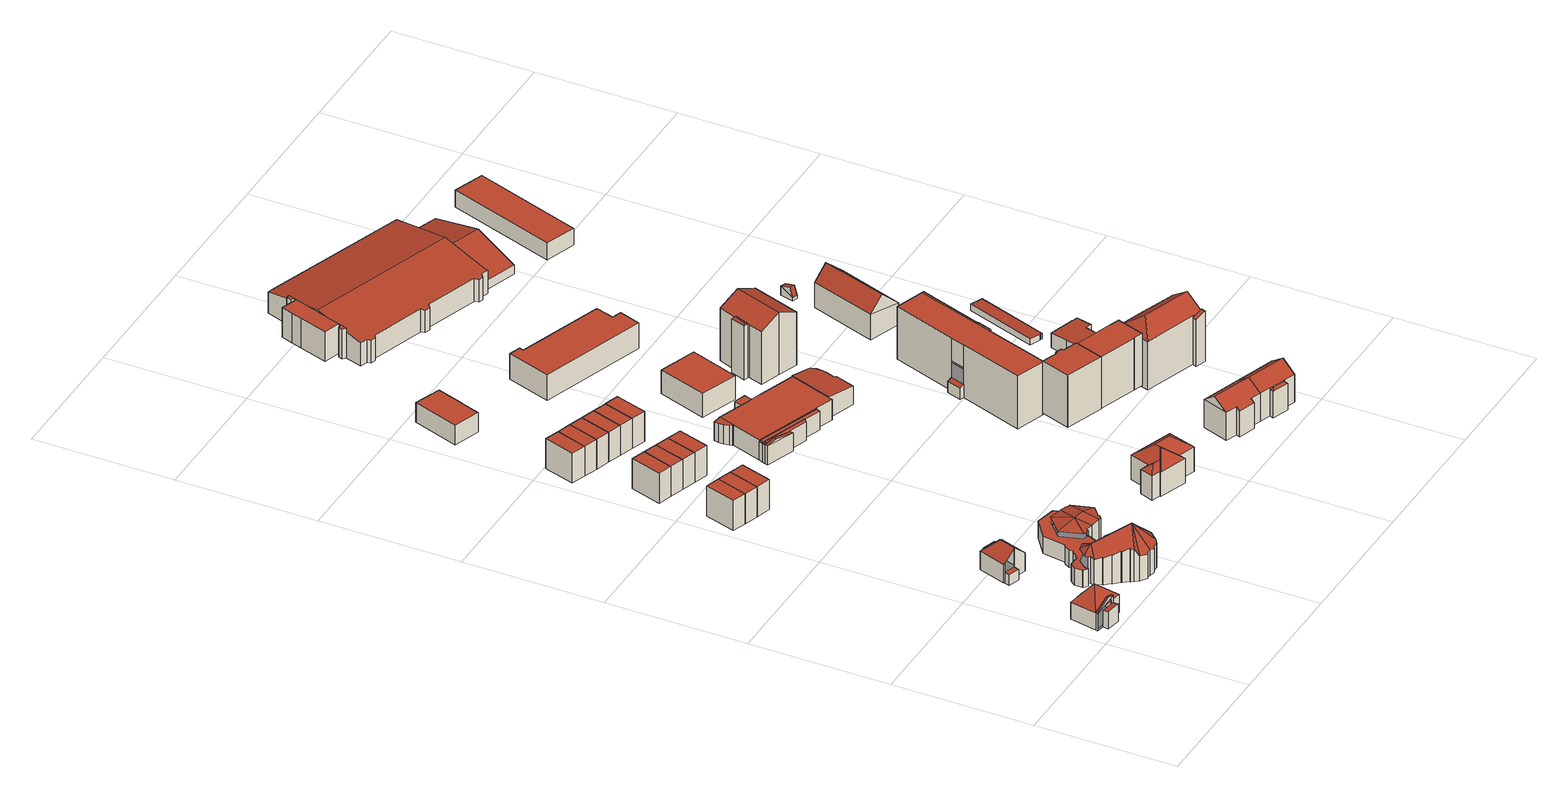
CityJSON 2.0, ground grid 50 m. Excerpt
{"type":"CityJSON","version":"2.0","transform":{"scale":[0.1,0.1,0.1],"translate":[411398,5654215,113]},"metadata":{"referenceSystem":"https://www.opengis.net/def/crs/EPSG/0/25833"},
"CityObjects":{
"building1":{"type":"Building","attributes":{"Gemeindeschluessel":14612000,"Geometrietyp2DReferenz":"3000","function":"31001_9998","roofType":"9999"},"children":["building1-1","building1-2","building1-3"]},
"building1-1":{"type":"BuildingPart","attributes":{"Dachtyp_tdc":"tdcTentRoof","Dachneigung":48.86,"QualitaetDacherkennung":49,"Geometrietyp2DReferenz":"3000","measuredHeight":12.12,"roofType":"4000"},"parents":["building1"],"geometry":[{"type":"MultiSurface","lod":"2","boundaries":[[[0,1,2,3]],[[1,4,5,2]],[[4,6,7,5]],[[6,8,9,7]],[[10,11,12,13]],[[11,14,15,12]],[[14,16,17,15]],[[16,0,3,17]],[[6,4,18]],[[10,8,6,18]],[[11,10,18]],[[4,1,0,16,14,11,18]],[[3,2,5,7,9,13,12,15,17]]],"semantics":{"surfaces":[{"type":"WallSurface"},{"type":"RoofSurface"},{"type":"GroundSurface"}],"values":[0,0,0,0,0,0,0,0,1,1,1,1,2]}}]},
"building1-2":{"type":"BuildingPart","attributes":{"Dachtyp_tdc":"tdcGableRoof","Dachneigung":28.97,"QualitaetDacherkennung":22,"Geometrietyp2DReferenz":"3000","measuredHeight":9.5,"roofType":"3100"},"parents":["building1"],"geometry":[{"type":"MultiSurface","lod":"2","boundaries":[[[19,20,21,22,9,8]],[[23,10,13,24]],[[23,20,25]],[[19,10,26]],[[20,19,26,25]],[[10,23,25,26]],[[9,22,27,24,13]]],"semantics":{"surfaces":[{"type":"WallSurface"},{"type":"RoofSurface"},{"type":"GroundSurface"}],"values":[0,0,0,0,1,1,2]}}]},
"building1-3":{"type":"BuildingPart","attributes":{"Dachtyp_tdc":"tdcPolyFlatRoof","Dachneigung":6.39,"QualitaetDacherkennung":40,"Geometrietyp2DReferenz":"3000","measuredHeight":6.46,"roofType":"2100"},"parents":["building1"],"geometry":[{"type":"MultiSurface","lod":"2","boundaries":[[[28,29,27,30]],[[21,31,32,22]],[[31,28,30,32]],[[31,21,29,28]],[[30,27,22,32]]],"semantics":{"surfaces":[{"type":"WallSurface"},{"type":"RoofSurface"},{"type":"GroundSurface"}],"values":[0,0,0,1,2]}}]},
"building2":{"type":"Building","attributes":{"Gemeindeschluessel":14612000,"Geometrietyp2DReferenz":"3000","function":"31001_9998","roofType":"9999"},"children":["building2-1","building2-2","building2-3"]},
"building2-1":{"type":"BuildingPart","attributes":{"Dachtyp_tdc":"tdcPolyFlatRoof","Dachneigung":0,"QualitaetDacherkennung":44,"Geometrietyp2DReferenz":"3000","measuredHeight":3.9,"roofType":"1000"},"parents":["building2"],"geometry":[{"type":"MultiSurface","lod":"2","boundaries":[[[33,34,35,36]],[[37,38,39,40]],[[38,33,36,39]],[[38,37,34,33]],[[36,35,40,39]]],"semantics":{"surfaces":[{"type":"WallSurface"},{"type":"RoofSurface"},{"type":"GroundSurface"}],"values":[0,0,0,1,2]}}]},
"building2-2":{"type":"BuildingPart","attributes":{"Dachtyp_tdc":"tdcHipAndGableRoof","Dachneigung":40.27,"QualitaetDacherkennung":69,"Geometrietyp2DReferenz":"3000","measuredHeight":10.97,"roofType":"5000"},"parents":["building2"],"geometry":[{"type":"MultiSurface","lod":"2","boundaries":[[[41,37,40]],[[42,43,44,35,34]],[[43,45,46,44]],[[45,47,48,46]],[[49,50,51,52]],[[50,53,54,51]],[[53,55,56,54]],[[55,41,40,56]],[[50,49,47,45,57]],[[45,43,42,41,55,57]],[[55,53,50,57]],[[40,35,44,46,48,52,51,54,56]]],"semantics":{"surfaces":[{"type":"WallSurface"},{"type":"RoofSurface"},{"type":"GroundSurface"}],"values":[0,0,0,0,0,0,0,0,1,1,1,2]}}]},
"building2-3":{"type":"BuildingPart","attributes":{"Dachtyp_tdc":"tdcPolyFlatRoof","Dachneigung":23.37,"QualitaetDacherkennung":34,"Geometrietyp2DReferenz":"3000","measuredHeight":7.11,"roofType":"2100"},"parents":["building2"],"geometry":[{"type":"MultiSurface","lod":"2","boundaries":[[[58,59,48,47]],[[59,60,61,48]],[[60,62,63,61]],[[62,64,49,52,63]],[[64,62,60,59,58]],[[48,61,63,52]]],"semantics":{"surfaces":[{"type":"WallSurface"},{"type":"RoofSurface"},{"type":"GroundSurface"}],"values":[0,0,0,0,1,2]}}]},
"building3":{"type":"Building","attributes":{"name":"Johanneskirche","Gemeindeschluessel":14612000,"QualitaetDacherkennung":100,"Geometrietyp2DReferenz":"3000","function":"31001_3041","roofType":"9999"},"children":["building3-1","building3-2","building3-3","building3-4"]},
"building3-1":{"type":"BuildingPart","attributes":{"Dachtyp_tdc":"tdcPolyFlatRoof","Dachneigung":0,"QualitaetDacherkennung":100,"Geometrietyp2DReferenz":"3000","measuredHeight":6.54,"roofType":"1000"},"parents":["building3"],"geometry":[{"type":"MultiSurface","lod":"2","boundaries":[[[65,66,67,68]],[[66,69,70,67]],[[69,71,72,70]],[[71,73,74,72]],[[73,75,76,74]],[[75,77,78,76]],[[77,79,80,78]],[[79,81,82,80]],[[81,83,84,82]],[[83,85,86,84]],[[85,87,88,86]],[[87,89,90,88]],[[89,91,92,93,90]],[[94,95,96,97,98]],[[95,99,100,96]],[[99,101,102,100]],[[103,104,105,106,107]],[[104,108,109,105]],[[108,65,68,109]],[[108,104,103,110,111,112,113,114,101,99,95,94,115,116,117,118,91,89,87,85,83,81,79,77,75,73,71,69,66,65]],[[68,67,70,72,74,76,78,80,82,84,86,88,90,93,119,120,121,97,96,100,102,122,123,124,125,106,105,109]]],"semantics":{"surfaces":[{"type":"WallSurface"},{"type":"RoofSurface"},{"type":"GroundSurface"}],"values":[0,0,0,0,0,0,0,0,0,0,0,0,0,0,0,0,0,0,0,1,2]}}]},
"building3-2":{"type":"BuildingPart","attributes":{"Dachtyp_tdc":"tdcFreeFormRoof","Dachneigung":12.7,"QualitaetDacherkennung":100,"Geometrietyp2DReferenz":"3000","measuredHeight":9.69,"roofType":"5000"},"parents":["building3"],"geometry":[{"type":"MultiSurface","lod":"2","boundaries":[[[126,127,128,92,91]],[[127,129,130,128]],[[129,131,132,130]],[[131,133,134,132]],[[133,135,136,134]],[[135,137,138,136]],[[137,139,140,138]],[[139,141,142,140]],[[141,143,144,142]],[[143,145,146,144]],[[145,147,148,146]],[[147,149,94,98,148]],[[133,131,150]],[[131,129,127,126,151,152,150]],[[151,153,152]],[[145,143,150,152]],[[154,149,147,145,152]],[[143,141,139,137,135,133,150]],[[153,155,152]],[[155,154,152]],[[156,92,128,130,132,134,136,138,140,142,144,146,148,98,157,158,159]]],"semantics":{"surfaces":[{"type":"WallSurface"},{"type":"RoofSurface"},{"type":"GroundSurface"}],"values":[0,0,0,0,0,0,0,0,0,0,0,0,1,1,1,1,1,1,1,1,2]}}]},
"building3-3":{"type":"BuildingPart","attributes":{"Dachtyp_tdc":"tdcTentRoof","Dachneigung":18.27,"QualitaetDacherkennung":100,"Geometrietyp2DReferenz":"3000","measuredHeight":8.77,"roofType":"3500"},"parents":["building3"],"geometry":[{"type":"MultiSurface","lod":"2","boundaries":[[[160,161,102,101]],[[160,162,163,161]],[[162,164,165,163]],[[164,166,167,165]],[[166,168,169,170,167]],[[171,160,172]],[[171,162,160]],[[171,166,164,162]],[[171,168,166]],[[173,174,161,163,165,167,170]]],"semantics":{"surfaces":[{"type":"WallSurface"},{"type":"RoofSurface"},{"type":"GroundSurface"}],"values":[0,0,0,0,0,1,1,1,1,2]}}]},
"building3-4":{"type":"BuildingPart","attributes":{"Dachtyp_tdc":"tdcFreeFormRoof","Dachneigung":44.09,"QualitaetDacherkennung":100,"Geometrietyp2DReferenz":"3000","measuredHeight":16.82,"roofType":"5000"},"parents":["building3"],"geometry":[{"type":"MultiSurface","lod":"2","boundaries":[[[175,176,177,178]],[[176,179,180,177]],[[179,181,182,180]],[[181,183,184,182]],[[183,185,103,107,184]],[[186,187,188,169,168]],[[187,189,190,188]],[[189,191,192,190]],[[191,193,194,192]],[[193,195,196,194]],[[195,197,198,196]],[[197,199,200,198]],[[201,185,183,181,202]],[[193,191,189,187,186,203,204]],[[205,206,207,208,209,204]],[[209,210,204]],[[211,212,202]],[[203,211,202,204]],[[212,213,202]],[[213,201,202]],[[181,179,176,175,214,215,216,217,218,219,204,202]],[[219,220,221,204]],[[221,222,223,205,204]],[[210,199,197,195,193,204]],[[200,224,225,226,227,228,229,230,231,232,233,234,235,236,237,238,178,177,180,182,184,107,239,240,241,242,243,244,169,188,190,192,194,196,198]],[[215,214,238,237]],[[214,175,178,238]],[[199,210,224,200]],[[210,209,225,224]],[[209,208,226,225]],[[208,207,227,226]],[[207,206,228,227]],[[206,205,229,228]],[[205,223,230,229]],[[223,222,231,230]],[[222,221,232,231]],[[221,220,232]],[[220,219,233,232]],[[219,218,234,233]],[[218,217,235,234]],[[217,216,236,235]],[[216,215,237,236]]],"semantics":{"surfaces":[{"type":"WallSurface"},{"type":"RoofSurface"},{"type":"GroundSurface"}],"values":[0,0,0,0,0,0,0,0,0,0,0,0,1,1,1,1,1,1,1,1,1,1,1,1,2,0,0,0,0,0,0,0,0,0,0,0,0,0,0,0,0,0]}}]},
"building4":{"type":"Building","attributes":{"Dachtyp_tdc":"tdcPolyFlatRoof","Gemeindeschluessel":14612000,"Dachneigung":0,"QualitaetDacherkennung":38,"Geometrietyp2DReferenz":"3000","measuredHeight":11.37,"function":"31001_9998","roofType":"1000"},"geometry":[{"type":"Solid","lod":"2","boundaries":[[[[245,246,247,248]],[[246,249,250,247]],[[249,251,252,250]],[[251,245,248,252]],[[251,249,246,245]],[[248,247,250,252]]]],"semantics":{"surfaces":[{"type":"WallSurface"},{"type":"RoofSurface"},{"type":"GroundSurface"}],"values":[[0,0,0,0,1,2]]}}]},
"building5":{"type":"Building","attributes":{"Dachtyp_tdc":"tdcPolyFlatRoof","Gemeindeschluessel":14612000,"Dachneigung":0,"QualitaetDacherkennung":40,"Geometrietyp2DReferenz":"3000","measuredHeight":11.36,"function":"31001_9998","roofType":"1000"},"geometry":[{"type":"Solid","lod":"2","boundaries":[[[[251,249,250,252]],[[249,253,254,250]],[[253,255,256,254]],[[255,251,252,256]],[[255,253,249,251]],[[252,250,254,256]]]],"semantics":{"surfaces":[{"type":"WallSurface"},{"type":"RoofSurface"},{"type":"GroundSurface"}],"values":[[0,0,0,0,1,2]]}}]},
"building6":{"type":"Building","attributes":{"Dachtyp_tdc":"tdcPolyFlatRoof","Gemeindeschluessel":14612000,"Dachneigung":0,"QualitaetDacherkennung":47,"Geometrietyp2DReferenz":"3000","measuredHeight":11.33,"function":"31001_9998","roofType":"1000"},"geometry":[{"type":"Solid","lod":"2","boundaries":[[[[253,257,258,254]],[[257,259,260,258]],[[259,255,256,260]],[[255,253,254,256]],[[255,259,257,253]],[[254,258,260,256]]]],"semantics":{"surfaces":[{"type":"WallSurface"},{"type":"RoofSurface"},{"type":"GroundSurface"}],"values":[[0,0,0,0,1,2]]}}]},
"building7":{"type":"Building","attributes":{"Dachtyp_tdc":"tdcPolyFlatRoof","Gemeindeschluessel":14612000,"Dachneigung":0,"QualitaetDacherkennung":54,"Geometrietyp2DReferenz":"3000","measuredHeight":11.29,"function":"31001_9998","roofType":"1000"},"geometry":[{"type":"Solid","lod":"2","boundaries":[[[[261,262,263,264]],[[262,265,266,263]],[[265,267,268,266]],[[267,261,264,268]],[[267,265,262,261]],[[264,263,266,268]]]],"semantics":{"surfaces":[{"type":"WallSurface"},{"type":"RoofSurface"},{"type":"GroundSurface"}],"values":[[0,0,0,0,1,2]]}}]},
"building8":{"type":"Building","attributes":{"Dachtyp_tdc":"tdcPolyFlatRoof","Gemeindeschluessel":14612000,"Dachneigung":0,"QualitaetDacherkennung":52,"Geometrietyp2DReferenz":"3000","measuredHeight":11.27,"function":"31001_9998","roofType":"1000"},"geometry":[{"type":"Solid","lod":"2","boundaries":[[[[267,265,266,268]],[[265,269,270,266]],[[269,271,272,270]],[[271,267,268,272]],[[271,269,265,267]],[[268,266,270,272]]]],"semantics":{"surfaces":[{"type":"WallSurface"},{"type":"RoofSurface"},{"type":"GroundSurface"}],"values":[[0,0,0,0,1,2]]}}]},
"building9":{"type":"Building","attributes":{"Dachtyp_tdc":"tdcPolyFlatRoof","Gemeindeschluessel":14612000,"Dachneigung":0,"QualitaetDacherkennung":50,"Geometrietyp2DReferenz":"3000","measuredHeight":11.36,"function":"31001_9998","roofType":"1000"},"geometry":[{"type":"Solid","lod":"2","boundaries":[[[[273,274,275,276]],[[274,277,278,275]],[[277,279,280,278]],[[279,273,276,280]],[[279,277,274,273]],[[276,275,278,280]]]],"semantics":{"surfaces":[{"type":"WallSurface"},{"type":"RoofSurface"},{"type":"GroundSurface"}],"values":[[0,0,0,0,1,2]]}}]},
"building10":{"type":"Building","attributes":{"Dachtyp_tdc":"tdcPolyFlatRoof","Gemeindeschluessel":14612000,"Dachneigung":0,"QualitaetDacherkennung":53,"Geometrietyp2DReferenz":"3000","measuredHeight":11.27,"function":"31001_9998","roofType":"1000"},"geometry":[{"type":"Solid","lod":"2","boundaries":[[[[281,271,272,282]],[[271,269,270,272]],[[269,283,284,270]],[[283,281,282,284]],[[283,269,271,281]],[[282,272,270,284]]]],"semantics":{"surfaces":[{"type":"WallSurface"},{"type":"RoofSurface"},{"type":"GroundSurface"}],"values":[[0,0,0,0,1,2]]}}]},
"building11":{"type":"Building","attributes":{"Dachtyp_tdc":"tdcPolyFlatRoof","Gemeindeschluessel":14612000,"Dachneigung":0,"QualitaetDacherkennung":55,"Geometrietyp2DReferenz":"3000","measuredHeight":11.34,"function":"31001_9998","roofType":"1000"},"geometry":[{"type":"Solid","lod":"2","boundaries":[[[[273,279,280,276]],[[279,285,286,280]],[[285,287,288,286]],[[287,273,276,288]],[[287,285,279,273]],[[276,280,286,288]]]],"semantics":{"surfaces":[{"type":"WallSurface"},{"type":"RoofSurface"},{"type":"GroundSurface"}],"values":[[0,0,0,0,1,2]]}}]},
"building12":{"type":"Building","attributes":{"Dachtyp_tdc":"tdcPolyFlatRoof","Gemeindeschluessel":14612000,"Dachneigung":0,"QualitaetDacherkennung":58,"Geometrietyp2DReferenz":"3000","measuredHeight":11.33,"function":"31001_9998","roofType":"1000"},"geometry":[{"type":"Solid","lod":"2","boundaries":[[[[281,283,284,282]],[[283,289,290,284]],[[289,291,292,290]],[[291,281,282,292]],[[291,289,283,281]],[[282,284,290,292]]]],"semantics":{"surfaces":[{"type":"WallSurface"},{"type":"RoofSurface"},{"type":"GroundSurface"}],"values":[[0,0,0,0,1,2]]}}]},
"building13":{"type":"Building","attributes":{"Dachtyp_tdc":"tdcPolyFlatRoof","Gemeindeschluessel":14612000,"Dachneigung":0,"QualitaetDacherkennung":54,"Geometrietyp2DReferenz":"3000","measuredHeight":11.32,"function":"31001_9998","roofType":"1000"},"geometry":[{"type":"Solid","lod":"2","boundaries":[[[[287,285,286,288]],[[285,293,294,286]],[[293,295,296,294]],[[295,287,288,296]],[[295,293,285,287]],[[288,286,294,296]]]],"semantics":{"surfaces":[{"type":"WallSurface"},{"type":"RoofSurface"},{"type":"GroundSurface"}],"values":[[0,0,0,0,1,2]]}}]},
"building14":{"type":"Building","attributes":{"Dachtyp_tdc":"tdcPolyFlatRoof","Gemeindeschluessel":14612000,"Dachneigung":0,"QualitaetDacherkennung":53,"Geometrietyp2DReferenz":"3000","measuredHeight":11.34,"function":"31001_9998","roofType":"1000"},"geometry":[{"type":"Solid","lod":"2","boundaries":[[[[295,293,294,296]],[[293,297,298,294]],[[297,299,300,298]],[[299,295,296,300]],[[299,297,293,295]],[[296,294,298,300]]]],"semantics":{"surfaces":[{"type":"WallSurface"},{"type":"RoofSurface"},{"type":"GroundSurface"}],"values":[[0,0,0,0,1,2]]}}]},
"building15":{"type":"Building","attributes":{"Dachtyp_tdc":"tdcPolyFlatRoof","Gemeindeschluessel":14612000,"Dachneigung":0,"QualitaetDacherkennung":53,"Geometrietyp2DReferenz":"3000","measuredHeight":11.34,"function":"31001_9998","roofType":"1000"},"geometry":[{"type":"Solid","lod":"2","boundaries":[[[[299,297,298,300]],[[297,301,302,298]],[[301,303,304,302]],[[303,299,300,304]],[[303,301,297,299]],[[300,298,302,304]]]],"semantics":{"surfaces":[{"type":"WallSurface"},{"type":"RoofSurface"},{"type":"GroundSurface"}],"values":[[0,0,0,0,1,2]]}}]},
"building16":{"type":"Building","attributes":{"Dachtyp_tdc":"tdcPolyFlatRoof","Gemeindeschluessel":14612000,"Dachneigung":0,"QualitaetDacherkennung":69,"Geometrietyp2DReferenz":"3000","measuredHeight":7.28,"function":"31001_9998","roofType":"1000"},"geometry":[{"type":"Solid","lod":"2","boundaries":[[[[305,306,307,308]],[[306,309,310,307]],[[309,311,312,310]],[[311,313,314,312]],[[313,315,316,314]],[[315,305,308,316]],[[315,313,311,309,306,305]],[[308,307,310,312,314,316]]]],"semantics":{"surfaces":[{"type":"WallSurface"},{"type":"RoofSurface"},{"type":"GroundSurface"}],"values":[[0,0,0,0,0,0,1,2]]}}]},
"building17":{"type":"Building","attributes":{"Dachtyp_tdc":"tdcPolyFlatRoof","Gemeindeschluessel":14612000,"Dachneigung":0,"QualitaetDacherkennung":60,"Geometrietyp2DReferenz":"3000","measuredHeight":11.39,"function":"31001_9998","roofType":"1000"},"geometry":[{"type":"Solid","lod":"2","boundaries":[[[[317,318,319,302]],[[318,320,321,319]],[[320,322,304,321]],[[322,317,302,304]],[[322,320,318,317]],[[302,319,321,304]]]],"semantics":{"surfaces":[{"type":"WallSurface"},{"type":"RoofSurface"},{"type":"GroundSurface"}],"values":[[0,0,0,0,1,2]]}}]},
"building18":{"type":"Building","attributes":{"Dachtyp_tdc":"tdcPolyFlatRoof","Gemeindeschluessel":14612000,"Dachneigung":0,"QualitaetDacherkennung":75,"Geometrietyp2DReferenz":"3000","measuredHeight":2.89,"function":"31001_9998","roofType":"1000"},"geometry":[{"type":"Solid","lod":"2","boundaries":[[[[323,324,325,326]],[[324,327,328,325]],[[327,329,330,328]],[[329,323,326,330]],[[329,327,324,323]],[[326,325,328,330]]]],"semantics":{"surfaces":[{"type":"WallSurface"},{"type":"RoofSurface"},{"type":"GroundSurface"}],"values":[[0,0,0,0,1,2]]}}]},
"building19":{"type":"Building","attributes":{"Dachtyp_tdc":"tdcFreeFormRoof","Gemeindeschluessel":14612000,"Dachneigung":37.03,"QualitaetDacherkennung":52,"Geometrietyp2DReferenz":"3000","measuredHeight":13.28,"function":"31001_9998","roofType":"5000"},"geometry":[{"type":"Solid","lod":"2","boundaries":[[[[331,332,333,334]],[[332,335,336,333]],[[335,337,338,336]],[[337,339,340,338]],[[339,341,342,340]],[[341,343,344,342]],[[343,345,346,344]],[[345,347,348,346]],[[347,349,350,348]],[[349,331,334,350]],[[351,352,349,347]],[[351,347,345]],[[353,354,355,352,351,345,343]],[[356,353,343,341]],[[356,341,339]],[[354,353,356,339,337]],[[357,355,354,337,335]],[[358,357,335,332]],[[358,332,331]],[[352,355,357,358,331,349]],[[334,333,336,338,340,342,344,346,348,350]]]],"semantics":{"surfaces":[{"type":"WallSurface"},{"type":"RoofSurface"},{"type":"GroundSurface"}],"values":[[0,0,0,0,0,0,0,0,0,0,1,1,1,1,1,1,1,1,1,1,2]]}}]},
"building20":{"type":"Building","attributes":{"Gemeindeschluessel":14612000,"Geometrietyp2DReferenz":"3000","function":"31001_9998","roofType":"9999"},"children":["building20-1","building20-2","building20-3","building20-4","building20-5","building20-6","building20-7"]},
"building20-1":{"type":"BuildingPart","attributes":{"Dachtyp_tdc":"tdcFreeFormRoof","Dachneigung":53.88,"QualitaetDacherkennung":34,"Geometrietyp2DReferenz":"3000","measuredHeight":7.91,"roofType":"5000"},"parents":["building20"],"geometry":[{"type":"MultiSurface","lod":"2","boundaries":[[[359,360,361,362]],[[363,364,365,366]],[[367,359,362,368]],[[369,363,366]],[[370,369,366,360,359]],[[370,359,367]],[[369,370,367,363]],[[362,361,365,364,368]]],"semantics":{"surfaces":[{"type":"WallSurface"},{"type":"RoofSurface"},{"type":"GroundSurface"}],"values":[0,0,0,1,1,1,1,2]}}]},
"building20-2":{"type":"BuildingPart","attributes":{"Dachtyp_tdc":"tdcFreeFormRoof","Dachneigung":56.2,"QualitaetDacherkennung":28,"Geometrietyp2DReferenz":"3000","measuredHeight":7.87,"roofType":"5000"},"parents":["building20"],"geometry":[{"type":"MultiSurface","lod":"2","boundaries":[[[371,372,373,374,375]],[[376,366,365,377]],[[360,371,375,361]],[[378,366,376]],[[376,379,372,371,380,378]],[[380,360,366,378]],[[360,380,371]],[[375,374,377,365,361]]],"semantics":{"surfaces":[{"type":"WallSurface"},{"type":"RoofSurface"},{"type":"GroundSurface"}],"values":[0,0,0,1,1,1,0,2]}}]},
"building20-3":{"type":"BuildingPart","attributes":{"Dachtyp_tdc":"tdcPolyFlatRoof","Dachneigung":6.16,"QualitaetDacherkennung":59,"Geometrietyp2DReferenz":"3000","measuredHeight":8.11,"roofType":"2100"},"parents":["building20"],"geometry":[{"type":"MultiSurface","lod":"2","boundaries":[[[381,382,383,384]],[[382,385,386,387,383]],[[388,389,390,391,392]],[[389,393,394,390]],[[393,395,396,394]],[[395,397,398,396]],[[397,399,400,398]],[[399,381,384,400]],[[399,397,395,393,389,388,385,382,381]],[[384,383,387,391,390,394,396,398,400]]],"semantics":{"surfaces":[{"type":"WallSurface"},{"type":"RoofSurface"},{"type":"GroundSurface"}],"values":[0,0,0,0,0,0,0,0,1,2]}}]},
"building20-4":{"type":"BuildingPart","attributes":{"Dachtyp_tdc":"tdcPolyFlatRoof","Dachneigung":0,"QualitaetDacherkennung":35,"Geometrietyp2DReferenz":"3000","measuredHeight":7.69,"roofType":"1000"},"parents":["building20"],"geometry":[{"type":"MultiSurface","lod":"2","boundaries":[[[401,402,403]],[[401,392,391,402]],[[386,404,405,387]],[[404,406,367,368,405]],[[407,408,409,364,363]],[[410,411,412,413]],[[411,414,412]],[[411,410,408,407,406,404,386,392,401]],[[402,391,387,405,368,364,409,413,412]]],"semantics":{"surfaces":[{"type":"WallSurface"},{"type":"RoofSurface"},{"type":"GroundSurface"}],"values":[0,0,0,0,0,0,0,1,2]}}]},
"building20-5":{"type":"BuildingPart","attributes":{"Dachtyp_tdc":"tdcPolyFlatRoof","Dachneigung":0,"QualitaetDacherkennung":77,"Geometrietyp2DReferenz":"3000","measuredHeight":3.56,"roofType":"1000"},"parents":["building20"],"geometry":[{"type":"MultiSurface","lod":"2","boundaries":[[[403,415,416,414]],[[412,417,418,402]],[[414,416,417,412]],[[416,415,418,417]],[[415,403,402,418]]],"semantics":{"surfaces":[{"type":"RoofSurface"},{"type":"GroundSurface"},{"type":"WallSurface"}],"values":[0,1,2,2,2]}}]},
"building20-6":{"type":"BuildingPart","attributes":{"Dachtyp_tdc":"tdcPolyFlatRoof","Dachneigung":17.02,"QualitaetDacherkennung":80,"Geometrietyp2DReferenz":"3000","measuredHeight":7.71,"roofType":"2100"},"parents":["building20"],"geometry":[{"type":"MultiSurface","lod":"2","boundaries":[[[419,420,410,413,421]],[[422,423,424,409,408]],[[423,425,426,424]],[[425,427,428,426]],[[425,423,422,420,419,429,427]],[[428,430,421,413,409,424,426]],[[427,429,430,428]],[[429,419,421,430]]],"semantics":{"surfaces":[{"type":"WallSurface"},{"type":"RoofSurface"},{"type":"GroundSurface"}],"values":[0,0,0,0,1,2,0,0]}}]},
"building20-7":{"type":"BuildingPart","attributes":{"Dachtyp_tdc":"tdcGableRoof","Dachneigung":10.05,"QualitaetDacherkennung":46,"Geometrietyp2DReferenz":"3000","measuredHeight":7.98,"roofType":"3100"},"parents":["building20"],"geometry":[{"type":"MultiSurface","lod":"2","boundaries":[[[373,431,432,374]],[[431,433,434,432]],[[433,435,376,377,434]],[[433,431,436]],[[373,379,435,437]],[[431,373,437,436]],[[435,433,436,437]],[[374,432,434,377]]],"semantics":{"surfaces":[{"type":"WallSurface"},{"type":"RoofSurface"},{"type":"GroundSurface"}],"values":[0,0,0,0,0,1,1,2]}}]},
"building21":{"type":"Building","attributes":{"Dachtyp_tdc":"tdcPolyFlatRoof","Gemeindeschluessel":14612000,"Dachneigung":0,"QualitaetDacherkennung":88,"Geometrietyp2DReferenz":"3000","measuredHeight":9.07,"function":"31001_9998","roofType":"1000"},"geometry":[{"type":"Solid","lod":"2","boundaries":[[[[438,439,440,441]],[[439,442,443,440]],[[442,444,445,443]],[[444,438,441,445]],[[444,442,439,438]],[[441,440,443,445]]]],"semantics":{"surfaces":[{"type":"WallSurface"},{"type":"RoofSurface"},{"type":"GroundSurface"}],"values":[[0,0,0,0,1,2]]}}]},
"building22":{"type":"Building","attributes":{"Dachtyp_tdc":"tdcFreeFormRoof","Gemeindeschluessel":14612000,"Dachneigung":35.21,"QualitaetDacherkennung":73,"Geometrietyp2DReferenz":"3000","measuredHeight":14.21,"function":"31001_9998","roofType":"5000"},"geometry":[{"type":"Solid","lod":"2","boundaries":[[[[446,447,448,449]],[[447,450,451,448]],[[450,452,453,451]],[[452,454,455,453]],[[454,456,457,455]],[[456,458,459,457]],[[458,460,461,459]],[[460,446,449,461]],[[462,460,458,463]],[[450,447,446,462,463,456,454,452]],[[446,460,462]],[[458,456,463]],[[449,448,451,453,455,457,459,461]]]],"semantics":{"surfaces":[{"type":"WallSurface"},{"type":"RoofSurface"},{"type":"GroundSurface"}],"values":[[0,0,0,0,0,0,0,0,1,1,0,0,2]]}}]},
"building23":{"type":"Building","attributes":{"Dachtyp_tdc":"tdcPolyFlatRoof","Gemeindeschluessel":14612000,"Dachneigung":0,"QualitaetDacherkennung":73,"Geometrietyp2DReferenz":"3000","measuredHeight":19.64,"function":"31001_9998","roofType":"1000"},"geometry":[{"type":"Solid","lod":"2","boundaries":[[[[464,465,466,467]],[[465,468,469,466]],[[468,470,471,469]],[[470,472,473,471]],[[472,474,475,473]],[[474,476,477,475]],[[476,478,479,477]],[[478,480,481,479]],[[480,482,483,481]],[[482,464,467,483]],[[482,480,478,476,474,472,470,468,465,464]],[[467,466,469,471,473,475,477,479,481,483]]]],"semantics":{"surfaces":[{"type":"WallSurface"},{"type":"RoofSurface"},{"type":"GroundSurface"}],"values":[[0,0,0,0,0,0,0,0,0,0,1,2]]}}]},
"building24":{"type":"Building","attributes":{"Dachtyp_tdc":"tdcPolyFlatRoof","Gemeindeschluessel":14612000,"Dachneigung":0,"QualitaetDacherkennung":85,"Geometrietyp2DReferenz":"3000","measuredHeight":9.67,"function":"31001_9998","roofType":"1000"},"geometry":[{"type":"Solid","lod":"2","boundaries":[[[[484,485,486,487]],[[485,488,489,486]],[[488,490,491,489]],[[490,492,493,491]],[[492,494,495,493]],[[494,496,497,495]],[[496,498,499,497]],[[498,484,487,499]],[[498,496,494,492,490,488,485,484]],[[487,486,489,491,493,495,497,499]]]],"semantics":{"surfaces":[{"type":"WallSurface"},{"type":"RoofSurface"},{"type":"GroundSurface"}],"values":[[0,0,0,0,0,0,0,0,1,2]]}}]},
"building25":{"type":"Building","attributes":{"Gemeindeschluessel":14612000,"Geometrietyp2DReferenz":"3000","function":"31001_9998","roofType":"9999"},"children":["building25-1","building25-2","building25-3"]},
"building25-1":{"type":"BuildingPart","attributes":{"Dachtyp_tdc":"tdcPolyFlatRoof","Dachneigung":29.27,"QualitaetDacherkennung":26,"Geometrietyp2DReferenz":"3000","measuredHeight":4.91,"roofType":"2100"},"parents":["building25"],"geometry":[{"type":"MultiSurface","lod":"2","boundaries":[[[500,501,502,503]],[[501,504,505,502]],[[504,506,507,505]],[[504,501,500,506]],[[507,503,502,505]]],"semantics":{"surfaces":[{"type":"WallSurface"},{"type":"RoofSurface"},{"type":"GroundSurface"}],"values":[0,0,0,1,2]}}]},
"building25-2":{"type":"BuildingPart","attributes":{"Dachtyp_tdc":"tdcPolyFlatRoof","Dachneigung":0,"QualitaetDacherkennung":23,"Geometrietyp2DReferenz":"3000","measuredHeight":20.05,"roofType":"1000"},"parents":["building25"],"geometry":[{"type":"MultiSurface","lod":"2","boundaries":[[[508,509,510,511]],[[509,512,513,510]],[[512,514,515,513]],[[514,516,517,518,515]],[[519,508,511,520,521]],[[519,516,514,512,509,508]],[[511,510,513,515,518,520]]],"semantics":{"surfaces":[{"type":"WallSurface"},{"type":"RoofSurface"},{"type":"GroundSurface"}],"values":[0,0,0,0,0,1,2]}}]},
"building25-3":{"type":"BuildingPart","attributes":{"Dachtyp_tdc":"tdcPolyFlatRoof","Dachneigung":0,"QualitaetDacherkennung":72,"Geometrietyp2DReferenz":"3000","measuredHeight":19.93,"roofType":"1000"},"parents":["building25"],"geometry":[{"type":"MultiSurface","lod":"2","boundaries":[[[522,507,506]],[[522,523,524,507]],[[523,521,520,524]],[[517,525,526,518]],[[525,527,528,526]],[[527,529,530,528]],[[529,531,503,530]],[[531,500,503]],[[531,529,527,525,517,521,523,522]],[[507,524,520,518,526,528,530,503]]],"semantics":{"surfaces":[{"type":"WallSurface"},{"type":"RoofSurface"},{"type":"GroundSurface"}],"values":[0,0,0,0,0,0,0,0,1,2]}}]},
"building26":{"type":"Building","attributes":{"Gemeindeschluessel":14612000,"Geometrietyp2DReferenz":"3000","function":"31001_9998","roofType":"9999"},"children":["building26-1","building26-2"]},
"building26-1":{"type":"BuildingPart","attributes":{"Dachtyp_tdc":"tdcFreeFormRoof","Dachneigung":34.82,"QualitaetDacherkennung":23,"Geometrietyp2DReferenz":"3000","measuredHeight":21.06,"roofType":"5000"},"parents":["building26"],"geometry":[{"type":"MultiSurface","lod":"2","boundaries":[[[532,533,534,535,536]],[[533,537,538,534]],[[537,539,540,538]],[[539,541,542,543,540]],[[533,532,544,541,545,546]],[[541,539,545]],[[539,537,546,545]],[[537,533,546]],[[543,547,535,534,538,540]]],"semantics":{"surfaces":[{"type":"WallSurface"},{"type":"RoofSurface"},{"type":"GroundSurface"}],"values":[0,0,0,0,1,1,1,1,2]}}]},
"building26-2":{"type":"BuildingPart","attributes":{"Dachtyp_tdc":"tdcGableRoof","Dachneigung":26.65,"QualitaetDacherkennung":77,"Geometrietyp2DReferenz":"3000","measuredHeight":23.75,"roofType":"3100"},"parents":["building26"],"geometry":[{"type":"MultiSurface","lod":"2","boundaries":[[[542,548,549,543]],[[548,550,551,549]],[[550,552,553,551]],[[552,554,555,553]],[[554,556,557,555]],[[556,558,559,557]],[[558,536,535,559]],[[547,543,549,551,553,555,557,559,535]],[[556,554,552,550]],[[550,548,542,560,536,558,556]]],"semantics":{"surfaces":[{"type":"WallSurface"},{"type":"GroundSurface"},{"type":"RoofSurface"}],"values":[0,0,0,0,0,0,0,1,2,2]}}]},
"building27":{"type":"Building","attributes":{"Gemeindeschluessel":14612000,"Geometrietyp2DReferenz":"3000","function":"31001_9998","roofType":"9999"},"children":["building27-1","building27-2"]},
"building27-1":{"type":"BuildingPart","attributes":{"Dachtyp_tdc":"tdcGableRoof","Dachneigung":35.29,"QualitaetDacherkennung":76,"Geometrietyp2DReferenz":"3000","measuredHeight":14.24,"roofType":"3100"},"parents":["building27"],"geometry":[{"type":"MultiSurface","lod":"2","boundaries":[[[561,446,449,562,563]],[[446,462,564,449]],[[462,460,461,564]],[[460,565,566,461]],[[565,567,568,566]],[[567,569,570,568]],[[569,571,572,570]],[[571,573,572]],[[567,565,460,462]],[[462,446,561,571,569,567]],[[562,449,564,461,566,568,570,572]]],"semantics":{"surfaces":[{"type":"WallSurface"},{"type":"RoofSurface"},{"type":"GroundSurface"}],"values":[0,0,0,0,0,0,0,0,1,1,2]}}]},
"building27-2":{"type":"BuildingPart","attributes":{"Dachtyp_tdc":"tdcFreeFormRoof","Dachneigung":43.53,"QualitaetDacherkennung":16,"Geometrietyp2DReferenz":"3000","measuredHeight":10.84,"roofType":"5000"},"parents":["building27"],"geometry":[{"type":"MultiSurface","lod":"2","boundaries":[[[573,574,575,572]],[[574,576,577,575]],[[576,563,562,577]],[[578,563,576]],[[579,578,576,574]],[[579,574,573]],[[578,579,573,563]],[[575,577,562,572]]],"semantics":{"surfaces":[{"type":"WallSurface"},{"type":"RoofSurface"},{"type":"GroundSurface"}],"values":[0,0,0,1,1,1,1,2]}}]},
"building28":{"type":"Building","attributes":{"Gemeindeschluessel":14612000,"Geometrietyp2DReferenz":"3000","function":"31001_9998","roofType":"9999"},"children":["building28-1","building28-2"]},
"building28-1":{"type":"BuildingPart","attributes":{"Dachtyp_tdc":"tdcPolyFlatRoof","Dachneigung":0,"QualitaetDacherkennung":0,"Geometrietyp2DReferenz":"3000","measuredHeight":3.56,"roofType":"9999"},"parents":["building28"],"geometry":[{"type":"MultiSurface","lod":"2","boundaries":[[[580,581,582,583,584,585,586,587]],[[587,586,588,589]],[[586,585,590,588]],[[585,584,591,590]],[[584,583,592,591]],[[583,582,593,592]],[[582,581,594,593]],[[580,587,589,595]],[[589,588,590,591,592,593,594,595]],[[595,594,581,580]]],"semantics":{"surfaces":[{"type":"RoofSurface"},{"type":"WallSurface"},{"type":"GroundSurface"},{"type":"ClosureSurface","isClosure":"1","QuelleClosure":"LoD1Solid"}],"values":[0,1,1,1,1,1,1,1,2,3]}}]},
"building28-2":{"type":"BuildingPart","attributes":{"Dachtyp_tdc":"tdcPolyFlatRoof","Dachneigung":0,"QualitaetDacherkennung":60,"Geometrietyp2DReferenz":"3000","measuredHeight":19.62,"roofType":"1000"},"parents":["building28"],"geometry":[{"type":"MultiSurface","lod":"2","boundaries":[[[596,597,598,594,581]],[[597,599,600,598]],[[599,601,602,600]],[[601,603,604,602]],[[603,464,605,604]],[[464,606,580,595,605]],[[464,603,601,599,597,596,606]],[[595,594,598,600,602,604,605]]],"semantics":{"surfaces":[{"type":"WallSurface"},{"type":"RoofSurface"},{"type":"GroundSurface"}],"values":[0,0,0,0,0,0,1,2]}}]},
"building29":{"type":"Building","attributes":{"name":"Hochschule für Technik und Wirtschaft Dresden","Gemeindeschluessel":14612000,"Geometrietyp2DReferenz":"3000","function":"31001_3023","roofType":"9999"},"children":["building29-1","building29-2","building29-3"]},
"building29-1":{"type":"BuildingPart","attributes":{"Dachtyp_tdc":"tdcGableRoof","Dachneigung":15.38,"QualitaetDacherkennung":15,"Geometrietyp2DReferenz":"3000","measuredHeight":9.05,"roofType":"3100"},"parents":["building29"],"geometry":[{"type":"MultiSurface","lod":"2","boundaries":[[[607,608,609,610]],[[608,611,612,609]],[[611,613,614,612]],[[611,608,615]],[[608,607,616,617,615]],[[613,611,615,617]],[[610,609,612,614,618]]],"semantics":{"surfaces":[{"type":"WallSurface"},{"type":"RoofSurface"},{"type":"GroundSurface"}],"values":[0,0,0,0,1,1,2]}}]},
"building29-2":{"type":"BuildingPart","attributes":{"Dachtyp_tdc":"tdcGableRoof","Dachneigung":10.13,"QualitaetDacherkennung":24,"Geometrietyp2DReferenz":"3000","measuredHeight":12,"roofType":"3100"},"parents":["building29"],"geometry":[{"type":"MultiSurface","lod":"2","boundaries":[[[619,620,621,622,623,624,625,626,627,628,629,630,631,632,633,634,635,636,637,638]],[[639,640,641,642,643,644,645,646,647,648,649,650,651,652,653,654,655,656,657,658,659,610,618,614]],[[636,635,640,639]],[[635,634,641,640]],[[634,633,642,641]],[[633,632,643,642]],[[632,631,644,643]],[[631,630,645,644]],[[630,629,646,645]],[[629,628,647,646]],[[628,627,648,647]],[[627,626,649,648]],[[626,625,650,649]],[[625,624,651,650]],[[624,623,652,651]],[[623,622,653,652]],[[660,661,657,656]],[[661,662,658,657]],[[662,663,659,658]],[[663,664,610,659]],[[664,607,610]],[[637,614,613]],[[637,636,639,614]],[[638,664,663,662,661,660,665,619]]],"semantics":{"surfaces":[{"type":"RoofSurface"},{"type":"GroundSurface"},{"type":"WallSurface"}],"values":[0,1,2,2,2,2,2,2,2,2,2,2,2,2,2,2,2,2,2,2,2,2,2,0]}}]},
"building29-3":{"type":"BuildingPart","attributes":{"Dachtyp_tdc":"tdcPolyFlatRoof","Dachneigung":0,"QualitaetDacherkennung":63,"Geometrietyp2DReferenz":"3000","measuredHeight":11.13,"roofType":"1000"},"parents":["building29"],"geometry":[{"type":"MultiSurface","lod":"2","boundaries":[[[666,667,668,653,622]],[[667,669,670,668]],[[669,671,672,670]],[[671,673,674,672]],[[673,675,676,674]],[[675,677,678,676]],[[677,679,680,678]],[[679,681,682,680]],[[681,683,684,682]],[[683,685,686,684]],[[685,687,688,686]],[[687,689,690,688]],[[689,691,656,690]],[[691,660,656]],[[692,620,693,665,691,689,687,685,683,681,679,677,675,673,671,669,667,666]],[[653,668,670,672,674,676,678,680,682,684,686,688,690,656,655,654]]],"semantics":{"surfaces":[{"type":"WallSurface"},{"type":"RoofSurface"},{"type":"GroundSurface"}],"values":[0,0,0,0,0,0,0,0,0,0,0,0,0,0,1,2]}}]},
"building30":{"type":"Building","attributes":{"Gemeindeschluessel":14612000,"Geometrietyp2DReferenz":"3000","function":"31001_9998","roofType":"9999"},"children":["building30-1","building30-2"]},
"building30-1":{"type":"BuildingPart","attributes":{"Dachtyp_tdc":"tdcPolyFlatRoof","Dachneigung":21.91,"QualitaetDacherkennung":38,"Geometrietyp2DReferenz":"3000","measuredHeight":19.12,"roofType":"2100"},"parents":["building30"],"geometry":[{"type":"MultiSurface","lod":"2","boundaries":[[[694,695,696,697]],[[695,698,699,696]],[[700,694,697,701,702]],[[700,703,698,695,694]],[[697,696,699,701]]],"semantics":{"surfaces":[{"type":"WallSurface"},{"type":"RoofSurface"},{"type":"GroundSurface"}],"values":[0,0,0,1,2]}}]},
"building30-2":{"type":"BuildingPart","attributes":{"Dachtyp_tdc":"tdcHipAndGableRoof","Dachneigung":35.14,"QualitaetDacherkennung":76,"Geometrietyp2DReferenz":"3000","measuredHeight":22.78,"roofType":"5000"},"parents":["building30"],"geometry":[{"type":"MultiSurface","lod":"2","boundaries":[[[704,705,706,707]],[[705,708,709,706]],[[708,710,711,709]],[[710,712,713,711]],[[712,714,715,713]],[[708,705,704,716]],[[704,717,703,702,718,716]],[[718,719,720,721,714,712,710,708,716]],[[715,722,723,724,725,701,699,707,706,709,711,713]],[[714,721,722,715]],[[721,720,723,722]],[[720,719,724,723]],[[719,718,725,724]],[[718,702,701,725]],[[717,704,707,699,698]]],"semantics":{"surfaces":[{"type":"WallSurface"},{"type":"RoofSurface"},{"type":"GroundSurface"}],"values":[0,0,0,0,0,1,1,1,2,0,0,0,0,0,0]}}]},
"building31":{"type":"Building","attributes":{"Dachtyp_tdc":"tdcPolyFlatRoof","Gemeindeschluessel":14612000,"Dachneigung":2.92,"QualitaetDacherkennung":56,"Geometrietyp2DReferenz":"3000","measuredHeight":6.06,"function":"31001_9998","roofType":"2100"},"geometry":[{"type":"Solid","lod":"2","boundaries":[[[[726,727,728,729]],[[727,730,731,728]],[[730,732,733,731]],[[732,734,735,733]],[[734,736,737,735]],[[736,738,739,737]],[[738,740,741,739]],[[740,742,743,741]],[[742,726,729,743]],[[742,740,738,736,734,732,730,727,726]],[[729,728,731,733,735,737,739,741,743]]]],"semantics":{"surfaces":[{"type":"WallSurface"},{"type":"RoofSurface"},{"type":"GroundSurface"}],"values":[[0,0,0,0,0,0,0,0,0,1,2]]}}]},
"building32":{"type":"Building","attributes":{"Dachtyp_tdc":"tdcGableRoof","Gemeindeschluessel":14612000,"Dachneigung":43.12,"QualitaetDacherkennung":4,"Geometrietyp2DReferenz":"3000","measuredHeight":14.84,"function":"31001_9998","roofType":"3100"},"geometry":[{"type":"Solid","lod":"2","boundaries":[[[[744,745,746,747]],[[745,748,749,746]],[[748,750,751,749]],[[750,744,747,751]],[[748,745,752]],[[744,750,753]],[[745,744,753,752]],[[750,748,752,753]],[[747,746,749,751]]]],"semantics":{"surfaces":[{"type":"WallSurface"},{"type":"RoofSurface"},{"type":"GroundSurface"}],"values":[[0,0,0,0,0,0,1,1,2]]}}]},
"building33":{"type":"Building","attributes":{"Dachtyp_tdc":"tdcPolyFlatRoof","Gemeindeschluessel":14612000,"Dachneigung":3.24,"QualitaetDacherkennung":85,"Geometrietyp2DReferenz":"3000","measuredHeight":2.39,"function":"31001_2463","roofType":"2100"},"geometry":[{"type":"Solid","lod":"2","boundaries":[[[[754,755,756,757]],[[755,758,759,756]],[[758,760,761,759]],[[760,762,763,761]],[[762,764,765,763]],[[764,754,757,765]],[[764,762,760,758,755,754]],[[757,756,759,761,763,765]]]],"semantics":{"surfaces":[{"type":"WallSurface"},{"type":"RoofSurface"},{"type":"GroundSurface"}],"values":[[0,0,0,0,0,0,1,2]]}}]},
"building34":{"type":"Building","attributes":{"Dachtyp_tdc":"tdcGableRoof","Gemeindeschluessel":14612000,"Dachneigung":17.74,"QualitaetDacherkennung":13,"Geometrietyp2DReferenz":"3000","measuredHeight":4.58,"function":"31001_9998","roofType":"3100"},"geometry":[{"type":"Solid","lod":"2","boundaries":[[[[766,767,768,769]],[[767,770,771,768]],[[770,772,773,771]],[[772,766,769,773]],[[770,767,774]],[[766,772,775]],[[767,766,775,774]],[[772,770,774,775]],[[769,768,771,773]]]],"semantics":{"surfaces":[{"type":"WallSurface"},{"type":"RoofSurface"},{"type":"GroundSurface"}],"values":[[0,0,0,0,0,0,1,1,2]]}}]},
"building35":{"type":"Building","attributes":{"name":"Hochschule für Technik und Wirtschaft Dresden","Dachtyp_tdc":"tdcPolyFlatRoof","Gemeindeschluessel":14612000,"Dachneigung":0,"QualitaetDacherkennung":81,"Geometrietyp2DReferenz":"3000","measuredHeight":6.41,"function":"31001_3023","roofType":"1000"},"geometry":[{"type":"Solid","lod":"2","boundaries":[[[[776,777,778,779]],[[777,780,781,778]],[[780,782,783,781]],[[782,776,779,783]],[[782,780,777,776]],[[779,778,781,783]]]],"semantics":{"surfaces":[{"type":"WallSurface"},{"type":"RoofSurface"},{"type":"GroundSurface"}],"values":[[0,0,0,0,1,2]]}}]}
},
"vertices":[
[117,139,89],[115,128,102],[115,128,36],[117,139,36],[158,120,103],[158,120,36],[140,24,103],[140,24,36],[100,31,102],[100,31,36],[22,46,100],[39,142,100],[39,142,36],[22,46,36],[84,134,101],[84,134,36],[86,145,88],[86,145,36],[89,83,157],
[100,31,126],[99,24,126],[99,24,98],[99,24,36],[20,38,100],[20,38,36],[75,28,131],[77,36,131],[47,33,36],
[43,14,101],[47,33,98],[43,14,36],[95,4,101],[95,4,36],
[120,397,74],[126,416,74],[126,416,35],[120,397,35],[166,403,74],[160,384,74],[160,384,35],[166,403,35],
[166,403,144],[126,416,109],[122,418,105],[122,418,35],[156,516,105],[156,516,35],[176,509,105],[176,509,35],[224,493,105],[244,486,104],[244,486,35],[224,493,35],[211,388,104],[211,388,35],[167,402,145],[167,402,35],[188,464,145],
[176,509,107],[176,509,106],[180,519,102],[180,519,35],[227,503,102],[227,503,35],[224,493,107],
[229,226,86],[245,243,86],[245,243,21],[229,226,21],[274,244,86],[274,244,21],[278,241,86],[278,241,21],[282,244,86],[282,244,21],[310,271,86],[310,271,21],[310,283,86],[310,283,21],[320,303,86],[320,303,21],[329,309,86],[329,309,21],[340,389,86],[340,389,21],[340,390,86],[340,390,21],[410,442,86],[410,442,21],[481,426,86],[481,426,21],[491,387,86],[491,387,25],[491,387,21],[407,266,86],[387,215,86],[387,215,21],[407,266,21],[407,266,25],[400,204,86],[400,204,21],[420,217,86],[420,217,21],[243,184,86],[231,195,86],[231,195,21],[243,184,21],[243,184,32],[230,196,86],[230,196,21],[244,197,86],[272,228,86],[309,235,86],[322,228,86],[388,188,86],[386,269,86],[361,350,86],[422,405,86],[470,393,86],[422,405,21],[361,350,21],[386,269,21],[388,188,21],[309,235,21],[272,228,21],[244,197,21],
[491,387,105],[493,383,106],[493,383,25],[504,380,106],[504,380,25],[504,378,107],[504,378,25],[523,304,109],[523,304,25],[524,302,108],[524,302,25],[495,276,107],[495,276,25],[496,271,105],[496,271,25],[485,261,105],[485,261,25],[476,262,107],[476,262,25],[438,268,106],[438,268,25],[409,272,107],[409,272,25],[407,266,105],[471,316,122],[470,393,105],[430,325,122],[422,405,105],[386,269,105],[361,350,105],[470,393,25],[386,269,25],[361,350,25],[422,405,25],
[420,217,92],[420,217,20],[458,196,92],[458,196,20],[462,194,91],[462,194,20],[472,164,92],[472,164,20],[448,138,93],[448,138,32],[448,138,20],[433,162,108],[388,188,92],[433,162,20],[388,188,20],
[276,118,141],[257,138,133],[257,138,32],[276,118,32],[258,142,134],[258,142,32],[243,162,128],[243,162,32],[248,179,133],[248,179,32],[243,184,130],[448,138,126],[447,137,127],[447,137,32],[448,135,127],[448,135,32],[444,127,134],[444,127,32],[447,121,135],[447,121,32],[455,98,127],[455,98,32],[452,93,130],[452,93,32],[451,69,131],[451,69,32],[244,197,132],[283,195,155],[433,162,128],[382,102,200],[370,31,130],[388,26,123],[393,30,126],[416,32,126],[423,39,132],[450,68,133],[322,228,111],[309,235,126],[272,228,132],[275,115,140],[294,95,149],[294,91,148],[312,72,156],[310,68,154],[316,60,157],[327,45,128],[327,45,127],[351,30,122],[358,34,129],[450,68,32],[423,39,32],[416,32,32],[393,30,32],[388,26,32],[370,31,32],[358,34,32],[351,30,32],[327,45,32],[316,60,32],[310,68,32],[312,72,32],[294,91,32],[294,95,32],[275,115,32],[244,197,32],[272,228,32],[309,235,32],[322,228,32],[388,188,32],[433,162,32],
[5,1303,146],[40,1414,146],[40,1414,32],[5,1303,32],[91,1398,146],[91,1398,32],[55,1287,146],[55,1287,32],
[141,1382,146],[141,1382,32],[106,1271,146],[106,1271,32],
[193,1365,146],[193,1365,32],[158,1254,146],[158,1254,32],
[36,1578,144],[72,1689,144],[72,1689,31],[36,1578,31],[122,1673,144],[122,1673,31],[87,1562,144],[87,1562,31],
[172,1657,144],[172,1657,31],[137,1546,144],[137,1546,31],
[68,1853,142],[16,1870,142],[16,1870,29],[68,1853,29],[51,1981,142],[51,1981,29],[103,1964,142],[103,1964,29],
[188,1530,144],[188,1530,31],[223,1641,144],[223,1641,31],
[154,1948,142],[154,1948,29],[118,1837,142],[118,1837,29],
[275,1624,144],[275,1624,31],[240,1513,144],[240,1513,31],
[204,1932,142],[204,1932,29],[169,1821,142],[169,1821,29],
[255,1916,142],[255,1916,29],[219,1805,142],[219,1805,29],
[305,1900,142],[305,1900,29],[270,1789,142],[270,1789,29],
[101,2459,99],[196,2426,99],[196,2426,26],[101,2459,26],[170,2351,99],[170,2351,26],[157,2314,99],[157,2314,26],[139,2261,99],[139,2261,26],[44,2293,99],[44,2293,26],
[305,1900,143],[357,1884,143],[357,1884,29],[322,1772,143],[322,1772,29],[270,1789,143],
[157,2314,53],[170,2351,53],[170,2351,24],[157,2314,24],[193,2343,53],[193,2343,24],[180,2306,53],[180,2306,24],
[736,207,127],[753,256,127],[753,256,35],[736,207,35],[784,246,127],[784,246,35],[809,318,127],[809,318,35],[970,263,127],[970,263,35],[936,162,127],[936,162,35],[876,182,127],[876,182,35],[868,158,127],[868,158,35],[766,193,127],[766,193,35],[767,196,127],[767,196,35],[834,227,168],[835,229,168],[843,250,168],[842,250,168],[835,230,168],[903,230,168],[800,212,147],[769,223,147],
[621,1311,100],[554,1334,100],[554,1334,30],[621,1311,30],[389,1405,100],[389,1405,30],[384,1392,30],[384,1392,100],[625,1323,100],[625,1323,30],[393,1397,110],[617,1319,109],
[550,1322,100],[485,1345,100],[485,1345,98],[485,1345,30],[550,1322,30],[380,1381,100],[380,1381,30],[388,1384,109],[446,1358,100],[552,1328,109],
[817,1351,100],[793,1279,100],[793,1279,30],[817,1351,30],[692,1313,111],[692,1313,107],[692,1313,30],[744,1469,111],[818,1443,103],[818,1443,30],[744,1469,30],[744,1469,107],[824,1423,102],[824,1423,30],[824,1403,101],[824,1403,30],[821,1387,101],[821,1387,30],[810,1354,101],[810,1354,30],
[615,1513,107],[615,1513,30],[615,1513,66],[688,1301,107],[688,1301,30],[625,1323,107],[389,1405,107],[426,1515,107],[426,1515,30],[445,1571,107],[573,1527,107],[573,1527,30],[445,1571,30],[573,1527,66],
[638,1580,66],[596,1595,66],[596,1595,30],[638,1580,30],
[423,1579,100],[445,1571,108],[423,1579,30],[426,1515,108],[424,1515,107],[424,1515,30],[421,1525,105],[421,1525,30],[418,1544,102],[418,1544,30],[419,1562,101],[419,1562,30],
[481,1333,98],[481,1333,30],[376,1369,103],[376,1369,30],[380,1381,103],[414,1356,110],[418,1368,110],
[528,1672,113],[587,1846,113],[587,1846,23],[528,1672,23],[721,1800,113],[721,1800,23],[661,1625,113],[661,1625,23],
[1271,99,143],[1233,112,143],[1233,112,36],[1271,99,36],[1229,98,132],[1229,98,36],[1168,119,132],[1168,119,36],[1172,132,143],[1172,132,36],[1130,147,143],[1130,147,36],[1163,241,143],[1163,241,36],[1303,194,143],[1303,194,36],[1287,147,178],[1147,195,178],
[1122,580,224],[985,627,224],[985,627,27],[1122,580,27],[984,627,224],[984,627,27],[1020,733,224],[1020,733,27],[1026,731,224],[1026,731,27],[1081,712,224],[1081,712,27],[1083,718,224],[1083,718,27],[1106,710,224],[1106,710,27],[1104,702,224],[1104,702,27],[1157,684,224],[1157,684,27],
[506,2300,105],[500,2285,105],[500,2285,8],[506,2300,8],[808,2182,105],[808,2182,8],[787,2117,105],[787,2117,8],[821,2106,105],[821,2106,8],[795,2030,105],[795,2030,8],[413,2158,105],[413,2158,8],[465,2314,105],[465,2314,8],
[995,996,68],[981,1001,60],[981,1001,19],[995,996,19],[998,1053,60],[998,1053,19],[1013,1048,68],[1013,1048,19],
[1199,1238,220],[1121,1008,220],[1121,1008,19],[1199,1238,19],[1124,1007,220],[1124,1007,19],[1107,957,220],[1107,957,19],[1101,959,220],[1101,959,219],[1101,959,19],[1192,1241,220],[1192,1241,19],[1192,1241,219],
[1013,1048,219],[1091,1275,219],[1091,1275,19],[1026,731,219],[1026,731,19],[1020,733,219],[1020,733,19],[918,768,219],[918,768,19],[995,996,219],
[788,1641,225],[785,1642,228],[785,1642,24],[788,1641,24],[788,1641,223],[768,1648,228],[768,1648,24],[786,1701,228],[786,1701,24],[804,1695,228],[804,1695,222],[804,1695,24],[807,1694,226],[792,1689,235],[779,1653,234],[807,1694,24],
[830,1763,223],[830,1763,24],[902,1738,261],[902,1738,24],[974,1713,225],[974,1713,24],[915,1539,224],[915,1539,24],[843,1563,261],[843,1563,24],[770,1588,223],[770,1588,24],[807,1694,223],
[1311,86,142],[1311,86,36],[1311,86,137],[1287,147,36],[1446,146,143],[1446,146,36],[1430,99,178],[1430,99,36],[1414,51,142],[1414,51,36],[1372,65,142],[1372,65,36],[1372,65,137],
[1367,51,137],[1367,51,36],[1306,72,137],[1306,72,36],[1316,76,144],[1362,61,144],
[1156,679,63],[1294,632,63],[1296,636,63],[1237,656,63],[1240,663,63],[1215,671,63],[1213,665,63],[1157,684,63],[1213,665,28],[1157,684,28],[1215,671,28],[1240,663,28],[1237,656,28],[1296,636,28],[1294,632,28],[1156,679,28],
[1294,632,224],[1327,621,224],[1327,621,28],[1294,522,224],[1294,522,28],[1261,533,224],[1261,533,28],[1259,533,224],[1259,533,28],[1122,580,28],[1156,679,224],
[950,2925,63],[1077,2880,63],[1077,2880,24],[950,2925,24],[965,2549,58],[965,2549,24],[837,2591,58],[837,2591,24],[1017,2702,115],[892,2753,112],[889,2744,115],[892,2753,24],
[360,2932,144],[344,2885,136],[320,2812,122],[319,2812,122],[300,2752,111],[327,2743,111],[330,2730,109],[347,2724,109],[357,2732,111],[550,2668,111],[553,2654,109],[572,2647,109],[583,2657,111],[774,2594,111],[778,2578,109],[794,2573,109],[807,2584,111],[832,2575,111],[837,2591,114],[892,2753,144],[832,2575,24],[807,2584,24],[794,2573,24],[778,2578,24],[774,2594,24],[583,2657,24],[572,2647,24],[553,2654,24],[550,2668,24],[357,2732,24],[347,2724,24],[330,2730,24],[327,2743,24],[300,2752,24],[319,2812,24],[320,2812,24],[360,2932,24],[400,3053,24],[429,3139,24],[456,3130,24],[962,2959,24],[400,3053,122],[429,3139,105],[456,3130,105],[962,2959,106],[950,2925,112],[375,2978,136],
[319,2812,136],[308,2821,136],[308,2821,24],[313,2835,136],[313,2835,24],[327,2836,136],[327,2836,24],[329,2843,136],[329,2843,24],[272,2862,136],[272,2862,24],[305,2962,136],[305,2962,24],[318,2999,136],[318,2999,24],[332,3042,136],[332,3042,24],[390,3022,136],[390,3022,24],[392,3030,136],[392,3030,24],[380,3035,136],[380,3035,24],[386,3053,136],[386,3053,24],[400,3053,136],[320,2812,136],[360,2932,136],
[1507,410,212],[1471,422,197],[1471,422,21],[1507,410,21],[1476,437,197],[1476,437,21],[1512,425,212],[1512,425,21],[1512,425,204],[1492,431,204],
[1287,500,204],[1294,522,204],[1294,522,21],[1287,500,21],[1326,618,206],[1326,618,21],[1327,621,204],[1327,621,21],[1430,587,204],[1430,587,21],[1431,591,200],[1431,591,21],[1357,543,248],[1476,437,204],[1532,485,248],[1551,543,206],[1452,576,206],[1454,583,200],[1454,583,21],[1452,576,21],[1551,543,21],[1532,485,21],
[1430,787,80],[1417,744,82],[1417,744,22],[1430,787,22],[1329,771,82],[1329,771,22],[1340,809,80],[1340,809,22],[1360,873,77],[1360,873,22],[1449,845,77],[1449,845,22],[1450,844,77],[1450,844,22],[1470,838,77],[1470,838,22],[1452,780,80],[1452,780,22],
[1334,1588,107],[1254,1353,107],[1254,1353,26],[1334,1588,26],[1138,1392,122],[1138,1392,26],[1218,1628,122],[1218,1628,26],[1185,1376,174],[1265,1612,174],
[1378,919,47],[1376,920,47],[1376,920,26],[1378,919,26],[1336,934,50],[1336,934,26],[1422,1186,50],[1422,1186,26],[1469,1169,47],[1469,1169,26],[1384,917,47],[1384,917,26],
[1243,1702,34],[1224,1708,34],[1224,1708,22],[1243,1702,22],[1239,1756,55],[1239,1756,22],[1259,1750,55],[1259,1750,22],[1228,1720,67],[1247,1714,67],
[1078,2491,89],[1210,2878,89],[1210,2878,25],[1078,2491,25],[1319,2840,89],[1319,2840,25],[1188,2454,89],[1188,2454,25]
]}
